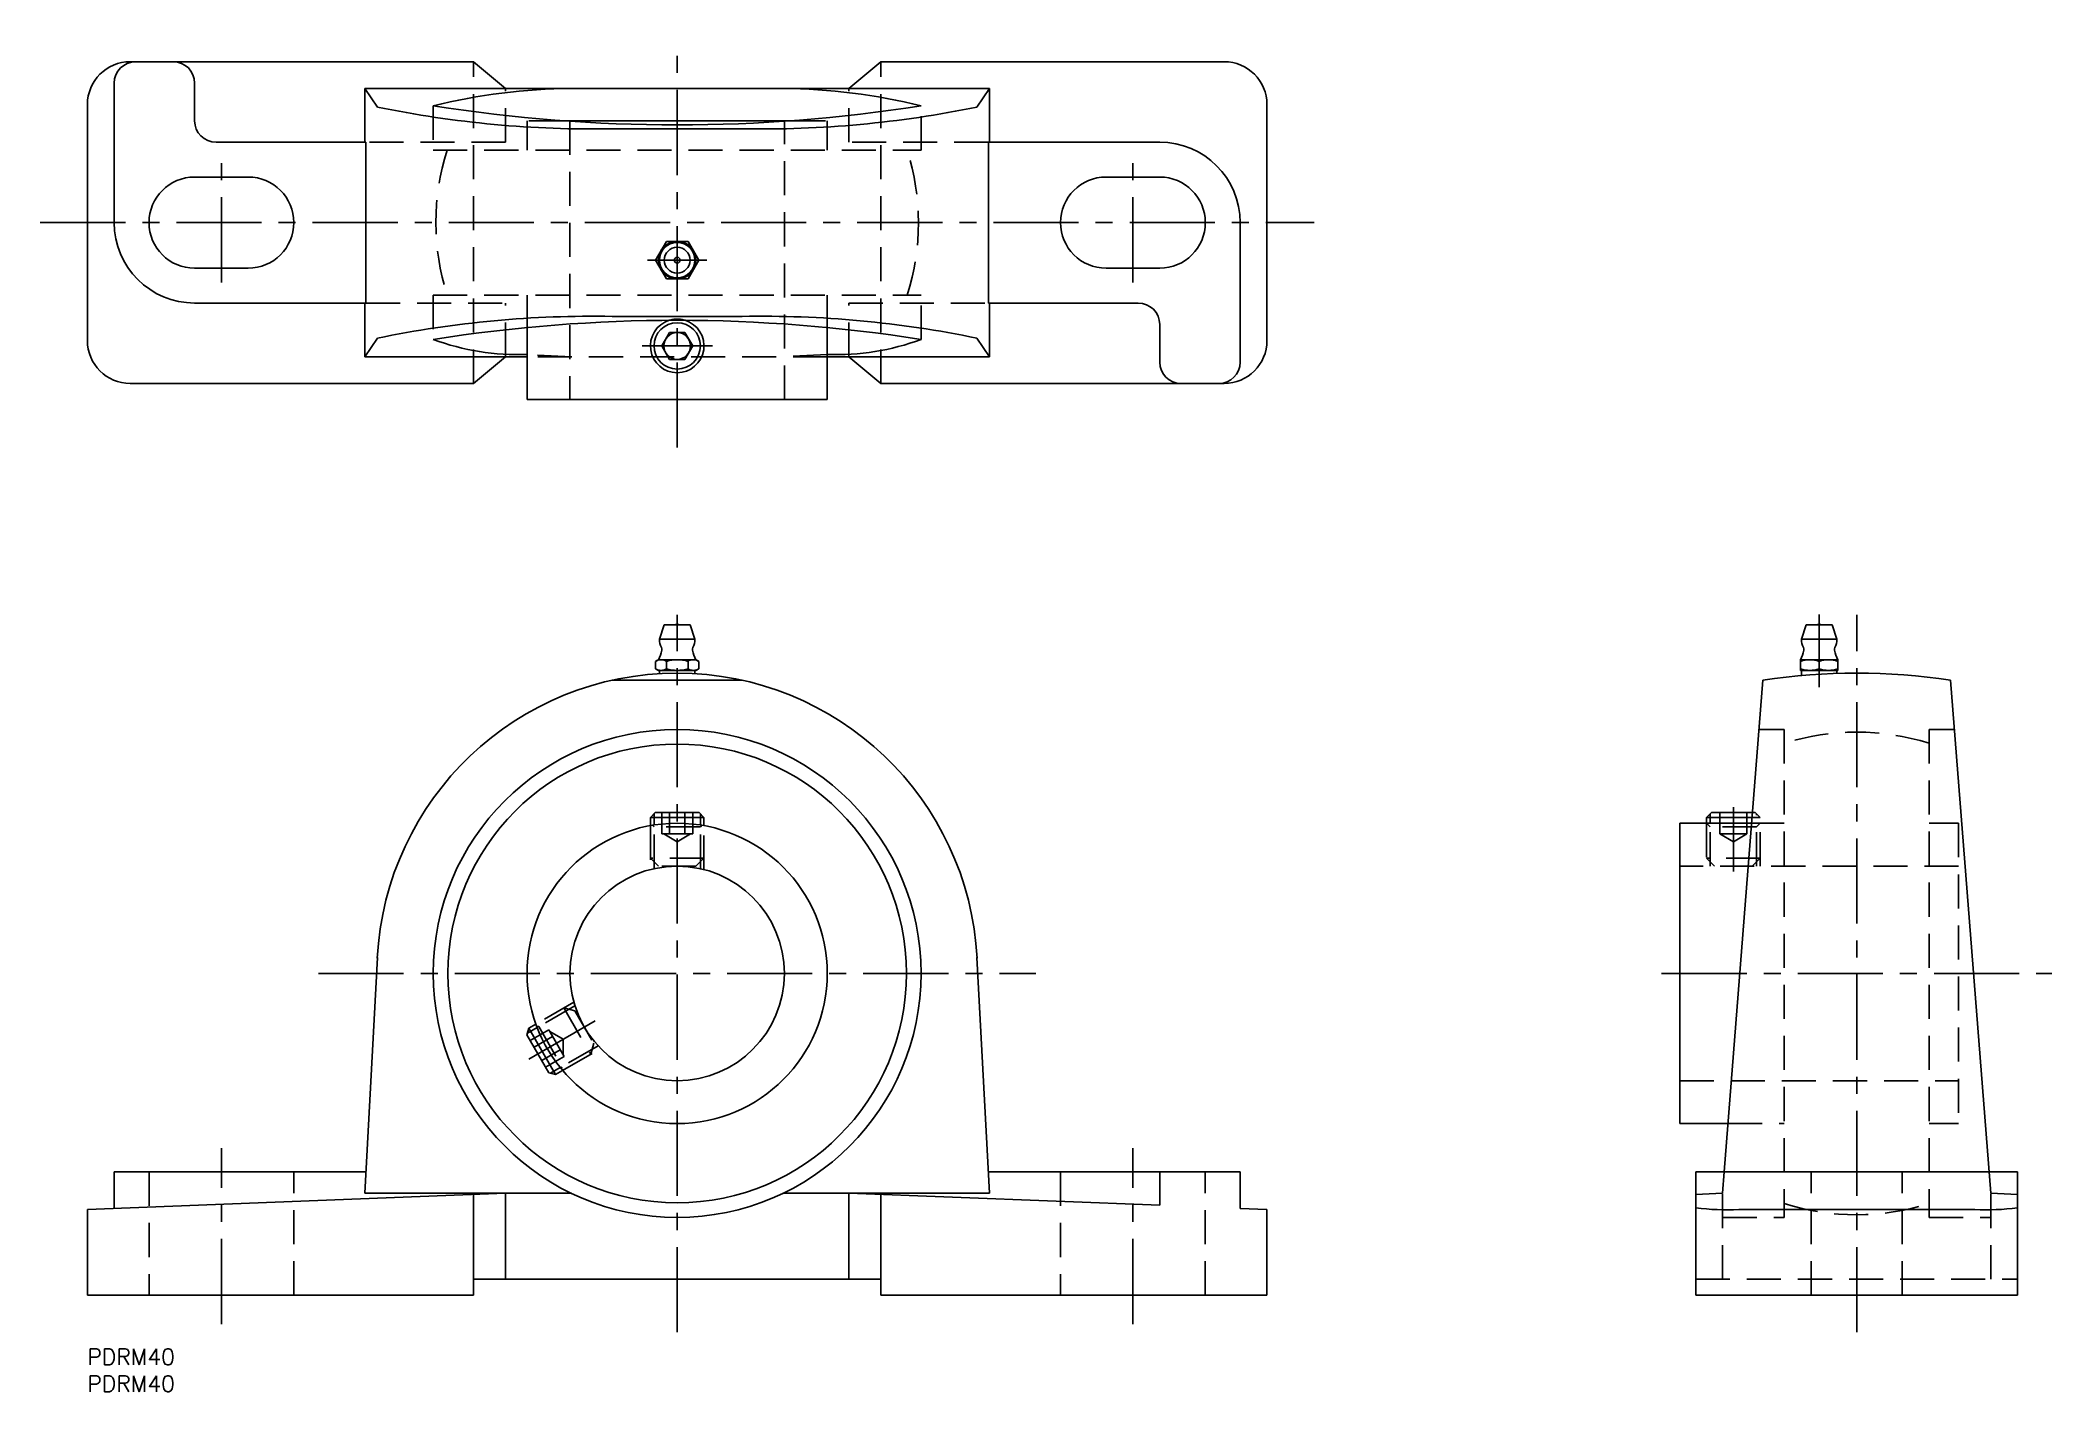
# Model space of a CAD drawing. Extents: x -9 to 366, y -8 to 244.
import ezdxf

# ---------------------------------------------------------------- set-up
doc = ezdxf.new("R2010")
doc.units = 0
doc.header["$LTSCALE"] = 0.5
doc.linetypes.add('CENTER', pattern=[50.8, 31.75, -6.35, 6.35, -6.35])
doc.linetypes.add('DASHED', pattern=[19.05, 12.7, -6.35])
for name, color, linetype in [('MSM_CENTER', 1, 'CENTER'), ('MSM_CONTINUOUS', 7, 'CONTINUOUS'), ('MSM_DASHED', 4, 'DASHED'), ('MSM_NARROW', 5, 'CONTINUOUS'), ('MSM_PART_NUMBER', 7, 'CONTINUOUS')]:
    doc.layers.add(name, color=color, linetype=linetype)
doc.styles.get("Standard").update_dxf_attribs({"font": 'txt.shx', "height": 3, "bigfont": 'bigfont.shx'})

msp = doc.modelspace()

# ---------------------------------------------------------------- linework, layer by layer
at = {"layer": 'MSM_CENTER'}
for p, q in [((110, 168.07), (110, 244)), ((25, 198.84), (25, 221.16)), ((195, 198.84), (195, 221.16)), ((-8.8, 210), (228.8, 210)), ((104.49, 203), (115.51, 203)), ((103.44, 187), (116.56, 187)), ((110, 3.11), (110, 136.89)), ((323, 136.95), (323, 123.4)), ((330, 3.11), (330, 136.89)), ((307, 101), (307, 89)), ((43.11, 70), (176.89, 70)), ((293.62, 70), (366.38, 70)), ((82.34, 54.03), (94.71, 61.17)), ((25, 4.61), (25, 37.39)), ((195, 4.61), (195, 37.39))]:
    msp.add_line(p, q, dxfattribs=at)
at = {"layer": 'MSM_CONTINUOUS'}
for p, q in [((72, 240), (8, 240)), ((72, 240), (78, 235)), ((142, 235), (148, 240)), ((212, 240), (148, 240)), ((5, 236), (5, 210)), ((20, 229), (20, 236)), ((51.75, 225), (51.75, 235)), ((168.25, 235), (51.75, 235)), ((51.75, 235), (54.08, 231.55)), ((165.92, 231.55), (168.25, 235)), ((168.25, 225), (168.25, 235)), ((0, 188), (0, 232)), ((88.66, 229), (131.34, 229)), ((220, 188), (220, 232)), ((122.12, 227.5), (97.88, 227.5)), ((51.96, 225), (24, 225)), ((51.96, 225), (51.96, 195)), ((200, 225), (168.04, 225)), ((168.04, 195), (168.04, 225)), ((30, 218.5), (20, 218.5)), ((200, 218.5), (190, 218.5)), ((107.98, 206.5), (105.96, 203)), ((112.02, 206.5), (107.98, 206.5)), ((114.04, 203), (112.02, 206.5)), ((215, 184), (215, 210)), ((105.96, 203), (107.98, 199.5)), ((112.02, 199.5), (114.04, 203)), ((20, 201.5), (30, 201.5)), ((107.98, 199.5), (112.02, 199.5)), ((190, 201.5), (200, 201.5)), ((20, 195), (51.96, 195)), ((51.75, 185), (51.75, 195)), ((122.12, 192.5), (97.88, 192.5)), ((168.04, 195), (196, 195)), ((168.25, 185), (168.25, 195)), ((54.08, 188.45), (51.75, 185)), ((82, 190.44), (82, 177)), ((108.56, 189.5), (107.11, 187)), ((111.44, 189.5), (108.56, 189.5)), ((112.89, 187), (111.44, 189.5)), ((138, 177), (138, 190.44)), ((168.25, 185), (165.92, 188.45)), ((200, 191), (200, 184)), ((82, 185), (51.75, 185)), ((78, 185), (72, 180)), ((107.11, 187), (108.56, 184.5)), ((111.44, 184.5), (108.56, 184.5)), ((111.44, 184.5), (112.89, 187)), ((168.25, 185), (138, 185)), ((148, 180), (142, 185)), ((72, 180), (8, 180)), ((82, 177), (138, 177)), ((212, 180), (148, 180)), ((107.6, 135), (106.7, 132.3)), ((106.7, 132.3), (113.3, 132.3)), ((107.6, 135), (112.4, 135)), ((113.3, 132.3), (112.4, 135)), ((320.6, 135), (319.7, 132.3)), ((319.7, 132.3), (326.3, 132.3)), ((320.6, 135), (325.4, 135)), ((326.3, 132.3), (325.4, 135)), ((106.5, 128.5), (105.96, 128.19)), ((105.96, 128.19), (105.96, 126.81)), ((106.5, 128.5), (113.5, 128.5)), ((107.98, 128.19), (107.98, 126.81)), ((112.02, 128.19), (112.02, 126.81)), ((114.04, 128.19), (113.5, 128.5)), ((114.04, 128.19), (114.04, 126.81)), ((319.5, 128.5), (319.5, 126.5)), ((319.5, 128.5), (326.5, 128.5)), ((323, 128.19), (323, 126.81)), ((326.5, 126.5), (326.5, 128.5)), ((122.12, 124.67), (97.88, 124.67)), ((105.96, 126.81), (106.5, 126.5)), ((106.5, 126.5), (113.5, 126.5)), ((106.7, 126.5), (106.7, 125.9)), ((113.3, 125.9), (113.3, 126.5)), ((113.5, 126.5), (114.04, 126.81)), ((305.31, 33), (312.5, 124.67)), ((319.5, 126.5), (326.5, 126.5)), ((319.7, 126.5), (319.7, 125.54)), ((326.3, 125.94), (326.3, 126.5)), ((347.5, 124.67), (355, 29)), ((105.92, 100), (105, 99.08)), ((105, 99.08), (105, 97.55)), ((115, 99.08), (105, 99.08)), ((114.08, 100), (105.92, 100)), ((115, 99.08), (114.08, 100)), ((115, 97.55), (115, 99.08)), ((310.41, 98), (297, 98)), ((297, 98), (297, 42)), ((302.92, 100), (302, 99.08)), ((302, 99.08), (302, 98)), ((310.49, 99.08), (302, 99.08)), ((310.57, 100), (302.92, 100)), ((54.08, 72.96), (51.75, 29)), ((168.25, 29), (165.92, 72.96)), ((83.64, 60.56), (82.32, 59.79)), ((82.32, 59.79), (81.98, 58.53)), ((81.98, 58.53), (86.06, 51.47)), ((82.32, 59.79), (87.32, 51.13)), ((86.06, 51.47), (87.32, 51.13)), ((87.32, 51.13), (88.64, 51.9)), ((297, 42), (306.02, 42)), ((5, 33), (51.96, 33)), ((5, 26.19), (5, 33)), ((168.04, 33), (215, 33)), ((200, 33), (200, 26.77)), ((215, 26.19), (215, 33)), ((300, 33), (360, 33)), ((300, 10), (300, 33)), ((360, 10), (360, 33)), ((78, 29), (0, 26)), ((90.27, 29), (51.75, 29)), ((72, 10), (72, 28.77)), ((78, 13), (78, 29)), ((168.25, 29), (129.73, 29)), ((200, 26.77), (142, 29)), ((142, 13), (142, 29)), ((148, 10), (148, 28.77)), ((355, 29), (360, 28.77)), ((0, 10), (0, 26)), ((220, 26), (215, 26.19)), ((220, 10), (220, 26)), ((308, 26), (352, 26)), ((72, 13), (148, 13)), ((0, 10), (72, 10)), ((148, 10), (220, 10)), ((300, 10), (360, 10))]:
    msp.add_line(p, q, dxfattribs=at)
for centre, radius in [((110, 203), 3.5), ((110, 203), 3.3), ((110, 203), 2.4), ((110, 203), 0.555), ((110, 187), 4.32), ((110, 187), 2.5), ((110, 70), 45.5), ((110, 70), 42.77), ((110, 70), 28), ((110, 70), 20)]:
    msp.add_circle(centre, radius, dxfattribs=at)
for centre, radius, start, end in [((8, 232), 8, 90, 180), ((9, 236), 4, 90, 180), ((16, 236), 4, 0, 90), ((212, 232), 8, 0, 90), ((91.18, 122.8), 112.21, 90.4638, 103.7546), ((128.82, 122.8), 112.21, 76.2454, 89.5362), ((24, 229), 4, 180, 270), ((94.12, 425.52), 198.06, 258.3367, 271.0879), ((110, 520.21), 291.99, 261.0352, 278.9648), ((125.88, 425.52), 198.06, 268.9121, 281.6633), ((200, 210), 15, 0, 90), ((20, 210), 8.5, 90, 270), ((30, 210), 8.5, 270, 90), ((190, 210), 8.5, 90, 270), ((200, 210), 8.5, 270, 90), ((20, 210), 15, 180, 270), ((94.12, -5.52), 198.06, 88.9121, 101.6633), ((110, -100.21), 291.99, 81.0352, 98.9648), ((110, 187), 5, 107.1677, 72.8323), ((125.88, -5.52), 198.06, 78.3367, 91.0879), ((196, 191), 4, 0, 90), ((8, 188), 8, 180, 270), ((80.38, 231.18), 45.8, 249.7166, 272.0295), ((139.62, 231.18), 45.8, 267.9705, 290.2834), ((212, 188), 8, 270, 360), ((204, 184), 4, 180, 270), ((211, 184), 4, 270, 0), ((110, 133.51), 1.59, 69.5582, 110.4418), ((323, 133.51), 1.59, 69.5582, 110.4418), ((110, 132.3), 3.3, 180, 207.4808), ((110, 132.3), 3.3, 332.5192, 0), ((323, 132.3), 3.3, 180, 207.4808), ((323, 132.3), 3.3, 332.5192, 0), ((106.97, 126.71), 1.79, 55.6158, 124.3842), ((101.26, 131.43), 6, 330.7697, 348.6668), ((106.36, 130.41), 0.8, 348.6668, 27.4808), ((110, 121.81), 6.69, 72.412, 107.588), ((113.03, 126.71), 1.79, 55.6158, 124.3842), ((113.64, 130.41), 0.8, 152.5192, 191.3332), ((118.74, 131.43), 6, 191.3332, 209.2303), ((314.26, 131.43), 6, 330.7697, 348.6668), ((321.25, 123.45), 5.05, 69.7438, 110.2562), ((319.36, 130.41), 0.8, 348.6668, 27.4808), ((324.75, 123.45), 5.05, 69.7438, 110.2562), ((326.64, 130.41), 0.8, 152.5192, 191.3332), ((331.74, 131.43), 6, 191.3332, 209.2303), ((110, 70), 56, 2.8857, 177.1143), ((106.97, 128.29), 1.79, 235.6665, 304.3335), ((110, 133.19), 6.69, 252.412, 287.588), ((113.03, 128.29), 1.79, 235.6665, 304.3335), ((330, 10), 116, 81.3231, 98.6769), ((321.25, 131.56), 5.06, 249.7547, 290.2453), ((324.75, 131.56), 5.06, 249.7547, 290.2453), ((305.64, 68.9), 42.97, 262.4518, 273.143), ((354.36, 68.9), 42.97, 266.857, 277.5482)]:
    msp.add_arc(centre, radius, start, end, dxfattribs=at)
at = {"layer": 'MSM_DASHED'}
for p, q in [((72, 180), (72, 240)), ((148, 180), (148, 240)), ((78, 225), (78, 235)), ((142, 225), (142, 235)), ((64.5, 231.79), (64.5, 223.5)), ((82, 229), (82, 223.5)), ((88.66, 229), (82, 229)), ((90, 229), (90, 177)), ((130, 177), (130, 229)), ((131.34, 229), (138, 229)), ((138, 223.5), (138, 229)), ((155.5, 223.5), (155.5, 231.79)), ((78, 225), (51.96, 225)), ((64.5, 223.5), (155.5, 223.5)), ((168.04, 225), (142, 225)), ((64.5, 196.5), (155.5, 196.5)), ((64.5, 196.5), (64.5, 188.21)), ((82, 196.5), (82, 190.44)), ((138, 190.44), (138, 196.5)), ((155.5, 188.21), (155.5, 196.5)), ((51.96, 195), (78, 195)), ((78, 185), (78, 195)), ((142, 195), (168.04, 195)), ((142, 185), (142, 195)), ((90.27, 185), (82, 185.4)), ((138, 185), (82, 185)), ((138, 185.4), (129.73, 185)), ((316.5, 115.5), (311.78, 115.5)), ((316.5, 115.5), (316.5, 24.5)), ((348.22, 115.5), (343.5, 115.5)), ((343.5, 115.5), (343.5, 24.5)), ((105, 97.55), (105, 89.36)), ((105.68, 97.32), (105.38, 97.62)), ((105.68, 89.53), (105.68, 97.66)), ((107.11, 96), (107.11, 100)), ((108.56, 96), (108.56, 100)), ((111.44, 96), (111.44, 100)), ((112.89, 96), (112.89, 100)), ((114.32, 89.53), (114.32, 97.66)), ((114.32, 97.32), (114.62, 97.62)), ((115, 89.36), (115, 97.55)), ((302, 98), (302, 90)), ((302.68, 97.32), (302, 98)), ((302.68, 90), (302.68, 98)), ((304.5, 96), (304.5, 100)), ((307, 96), (307, 100)), ((309.5, 96), (309.5, 100)), ((316.5, 98), (310.41, 98)), ((312, 99.08), (310.49, 99.08)), ((311.08, 100), (310.57, 100)), ((312, 99.08), (311.08, 100)), ((311.32, 90), (311.32, 99.76)), ((311.32, 97.32), (312, 98)), ((312, 90), (312, 99.08)), ((349, 98), (343.5, 98)), ((349, 98), (349, 42)), ((114.32, 97.32), (105.68, 97.32)), ((107.11, 96), (112.89, 96)), ((107.5, 96), (110, 94.56)), ((110, 94.56), (112.5, 96)), ((311.32, 97.32), (302.68, 97.32)), ((304.5, 96), (309.5, 96)), ((304.5, 96), (307, 94.56)), ((307, 94.56), (309.5, 96)), ((105, 91.5), (106.5, 90)), ((115, 91.5), (105, 91.5)), ((113.5, 90), (115, 91.5)), ((302, 91.5), (303.5, 90)), ((312, 91.5), (302, 91.5)), ((310.5, 90), (312, 91.5)), ((113.5, 90), (106.5, 90)), ((349, 90), (297, 90)), ((90.73, 64.65), (83.64, 60.56)), ((90.93, 63.98), (83.88, 59.91)), ((84.17, 60.08), (83.77, 60.19)), ((84.17, 60.08), (88.5, 52.6)), ((90.93, 63.03), (88.88, 63.58)), ((88.88, 63.58), (93.88, 54.92)), ((90.93, 63.03), (94.43, 56.97)), ((86.04, 59.5), (82.57, 57.5)), ((86.76, 58.25), (83.3, 56.25)), ((88.93, 54.5), (86.04, 59.5)), ((88.73, 57.72), (86.23, 59.17)), ((95.25, 56.49), (88.2, 52.43)), ((88.73, 54.84), (88.73, 57.72)), ((93.88, 54.92), (94.43, 56.97)), ((88.2, 55.75), (84.74, 53.75)), ((88.93, 54.5), (85.46, 52.5)), ((88.5, 52.6), (88.39, 52.19)), ((88.64, 51.9), (95.73, 55.99)), ((297, 50), (349, 50)), ((306.02, 42), (316.5, 42)), ((343.5, 42), (349, 42)), ((11.5, 33), (11.5, 10)), ((38.5, 10), (38.5, 33)), ((181.5, 33), (181.5, 10)), ((208.5, 10), (208.5, 33)), ((305, 29), (305.31, 33)), ((321.5, 10), (321.5, 33)), ((338.5, 10), (338.5, 33)), ((300, 28.77), (305, 29)), ((305, 13), (305, 29)), ((355, 13), (355, 29)), ((305, 24.5), (316.5, 24.5)), ((343.5, 24.5), (355, 24.5)), ((300, 13), (360, 13))]:
    msp.add_line(p, q, dxfattribs=at)
for centre, radius, start, end in [((110, 210), 45, 162.5424, 197.4576), ((110, 210), 45, 342.5424, 17.4576), ((110, 187), 5, 72.8323, 107.1677), ((330, 70), 45, 72.5424, 107.4576), ((330, 70), 45, 252.5424, 287.4576)]:
    msp.add_arc(centre, radius, start, end, dxfattribs=at)
at = {"layer": 'MSM_NARROW'}
for p, q in [((105.68, 99.76), (105.68, 97.66)), ((114.32, 99.76), (114.32, 97.66)), ((302.68, 99.76), (302.68, 98)), ((82.07, 58.87), (83.88, 59.91)), ((86.39, 51.38), (88.2, 52.43))]:
    msp.add_line(p, q, dxfattribs=at)

# ---------------------------------------------------------------- texts
at = {"layer": 'MSM_PART_NUMBER'}
for p in [(0, -3), (0, -8)]:
    msp.add_text('PDRM40', height=3, dxfattribs=at).set_placement(p)

doc.saveas('drawing.dxf')
